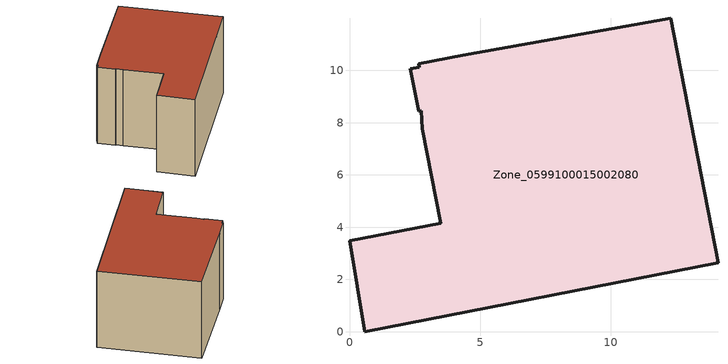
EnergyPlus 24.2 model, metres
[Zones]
Zone_0599100015002080
 floor ground (C_G): 14.1,2.64 0.59,0 0,3.48 3.5,4.15 2.78,7.77 2.75,8.45 2.65,8.43 2.32,10.06 2.67,10.12 2.66,10.25 4.34,10.57 12.29,11.99 z0.92
 wall outside (C_F): 0.59,0 14.1,2.64 12.29,11.99 4.34,10.57 2.66,10.25 2.67,10.12 2.32,10.06 2.65,8.43 2.75,8.45 2.78,7.77 3.5,4.15 0,3.48 0.59,0 z0.92:9.04
 roof outside (C_R): 2.66,10.25 2.67,10.12 2.32,10.06 2.65,8.43 2.75,8.45 2.78,7.77 3.5,4.15 0,3.48 0.59,0 14.1,2.64 12.29,11.99 4.34,10.57 z9.04
[BUILDING]
Pand.0599100015002080: North Axis=0; Terrain=City; Loads Convergence Tolerance Value=0.04; Temperature Convergence Tolerance Value=0.4; Solar Distribution=FullExterior; Maximum Number of Warmup Days=25; Minimum Number of Warmup Days=1
[Site:Location]
Rotterdam.The.Hague.AP_ZH_NLD Design_Conditions: Latitude=51.96; Longitude=4.45; Time Zone=1; Elevation=-4.5
[SITE:GROUNDTEMPERATURE:BUILDINGSURFACE]
18, 18, 18, 18, 18, 18, 18, 18, 18, 18, 18, 18
[MATERIAL] Thermal Absorptance=0.9; Solar Absorptance=0.7; Visible Absorptance=0.7
Name | Roughness | Thickness | Conductivity | Density | Specific Heat
G.TC.1965-1974 | MediumSmooth | 0.15 | 0.882353 | 540 | 1210
F.TC.1965-1974 | Rough | 0.3 | 0.697674 | 1920 | 840
R.TC.1965-1974 | MediumRough | 0.2 | 0.232558 | 1500 | 1000
[CONSTRUCTION]
C_G: G.TC.1965-1974
C_F: F.TC.1965-1974
C_R: R.TC.1965-1974
[ZONE]
Zone_0599100015002080: Type=1; Multiplier=1; Ceiling Height=Autocalculate; Volume=Autocalculate; Floor Area=autocalculate; Part of Total Floor Area=Yes
[ZONEINFILTRATION:DESIGNFLOWRATE]
Infil_Zone_0599100015002080: Zone or ZoneList or Space or SpaceList=Zone_0599100015002080; Schedule=AlwaysOn; Design Flow Rate Calculation Method=Flow/Area; Flow Rate per Floor Area=0.003; Constant Term Coefficient=1; Temperature Term Coefficient=0; Velocity Term Coefficient=0; Velocity Squared Term Coefficient=0
[HVACTEMPLATE:ZONE:IDEALLOADSAIRSYSTEM]
Zone_0599100015002080: Maximum Heating Supply Air Temperature=50; Minimum Cooling Supply Air Temperature=13; Maximum Heating Supply Air Humidity Ratio=0.0156; Minimum Cooling Supply Air Humidity Ratio=0.0077; Heating Limit=NoLimit; Cooling Limit=NoLimit; Dehumidification Control Type=ConstantSensibleHeatRatio; Cooling Sensible Heat Ratio=0.7; Dehumidification Setpoint=60; Humidification Control Type=None; Humidification Setpoint=30; Outdoor Air Method=None; Outdoor Air Flow Rate per Person=0.00944; Outdoor Air Flow Rate per Zone Floor Area=0; Outdoor Air Flow Rate per Zone=0; Demand Controlled Ventilation Type=None; Outdoor Air Economizer Type=NoEconomizer; Heat Recovery Type=None; Sensible Heat Recovery Effectiveness=0.7; Latent Heat Recovery Effectiveness=0.65
[ZONECONTROL:THERMOSTAT]
ThermostatControl_Zone_0599100015002080: Zone or ZoneList=Zone_0599100015002080; Control Type Schedule=DualSetpointControlType; Control 1=Thermostat_Zone_0599100015002080; Temperature Difference Between Cutout And Setpoint=0
[THERMOSTATSETPOINT:DUALSETPOINT]
Thermostat_Zone_0599100015002080: Heating Setpoint Temperature Schedule=HeatingSetpoint_Zone_0599100015002080; Cooling Setpoint Temperature Schedule=CoolingSetpoint_Zone_0599100015002080
[SCHEDULE:COMPACT]
HeatingSetpoint_Zone_0599100015002080: Through: 12/31, For: AllDays, Until: 24:00, 21
CoolingSetpoint_Zone_0599100015002080: Through: 12/31, For: AllDays, Until: 24:00, 24
DualSetpointControlType: Through: 12/31, For: AllDays, Until: 24:00, 4
AlwaysOn: Through: 12/31, For: AllDays, Until: 24:00, 1
